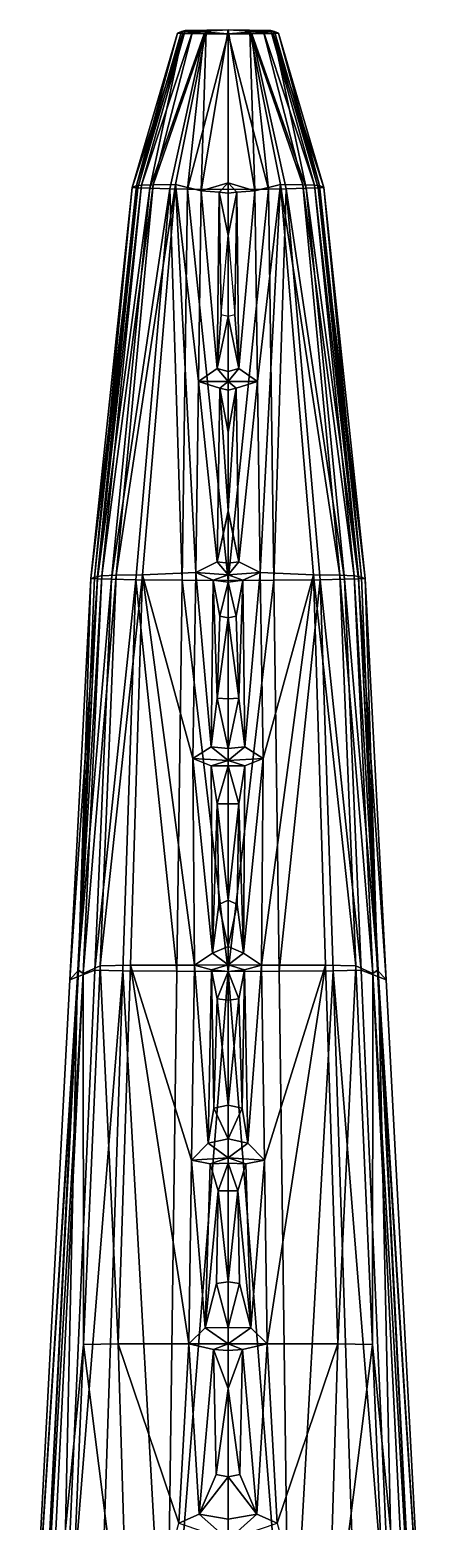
# Model space of a CAD drawing. Extents: x -0.88 to 0.88, y -1.69 to 3.66.
# Drawn here: x -0.163 to 0.163, y 2.437 to 3.664 of the extents above; entities that cross this region are included whole.
import ezdxf

# ---------------------------------------------------------------- set-up
doc = ezdxf.new("R2010")
doc.units = 0
doc.layers.add('ALLIGATR$LWO', color=1, linetype='CONTINUOUS')

msp = doc.modelspace()

# ---------------------------------------------------------------- linework, layer by layer
at = {"layer": 'ALLIGATR$LWO'}
for points in [[(-0.0417, 3.6609, 0.1605), (-0.0373, 3.6608, 0.1482), (-0.079, 3.5342, 0.1603)], [(-0.079, 3.5342, 0.1603), (-0.0754, 3.5356, 0.1893), (-0.0417, 3.6609, 0.1605)], [(-0.0744, 3.5338, 0.147), (-0.079, 3.5342, 0.1603), (-0.0373, 3.6608, 0.1482)], [(-0.0713, 3.536, 0.2193), (-0.0352, 3.6632, 0.2036), (-0.0754, 3.5356, 0.1893)], [(-0.0352, 3.6632, 0.2036), (-0.0382, 3.6625, 0.1822), (-0.0754, 3.5356, 0.1893)], [(-0.0382, 3.6625, 0.1822), (-0.0417, 3.6609, 0.1605), (-0.0754, 3.5356, 0.1893)], [(-0.0645, 3.5335, 0.135), (-0.0744, 3.5338, 0.147), (-0.0373, 3.6608, 0.1482)], [(-0.0291, 3.6631, 0.2176), (-0.0352, 3.6632, 0.2036), (-0.0713, 3.536, 0.2193)], [(-0.0616, 3.5364, 0.2383), (-0.0291, 3.6631, 0.2176), (-0.0713, 3.536, 0.2193)], [(-0.0373, 3.6608, 0.1482), (-0.0197, 3.6606, 0.1316), (-0.0645, 3.5335, 0.135)], [(-0.048, 3.5331, 0.1216), (-0.0645, 3.5335, 0.135), (-0.0197, 3.6606, 0.1316)], [(-0.0179, 3.6627, 0.2286), (-0.0291, 3.6631, 0.2176), (-0.0616, 3.5364, 0.2383)], [(-0.0433, 3.5366, 0.254), (-0.0179, 3.6627, 0.2286), (-0.0616, 3.5364, 0.2383)], [(-0.048, 3.5331, 0.1216), (-0.0197, 3.6606, 0.1316), (-0.0334, 3.5327, 0.107)], [(-0.0433, 3.5366, 0.254), (-0.022, 3.5314, 0.2555), (-0.0179, 3.6627, 0.2286)], [(-0.0417, 3.6609, 0.1605), (-0.0382, 3.6625, 0.1822), (-0.0373, 3.6608, 0.1482)], [(-0.0382, 3.6625, 0.1822), (-0.0352, 3.6632, 0.2036), (-0.0197, 3.6606, 0.1316)], [(-0.0373, 3.6608, 0.1482), (-0.0382, 3.6625, 0.1822), (-0.0197, 3.6606, 0.1316)], [(-0.0291, 3.6631, 0.2176), (0, 3.6638, 0.2284), (-0.0352, 3.6632, 0.2036)], [(0, 3.6638, 0.2284), (0, 3.6605, 0.1206), (-0.0352, 3.6632, 0.2036)], [(0, 3.6605, 0.1206), (-0.0197, 3.6606, 0.1316), (-0.0352, 3.6632, 0.2036)], [(-0.0197, 3.6606, 0.1316), (0, 3.6605, 0.1206), (-0.0334, 3.5327, 0.107)], [(-0.0334, 3.5327, 0.107), (0, 3.6605, 0.1206), (0, 3.5325, 0.1025)], [(-0.0179, 3.6627, 0.2286), (0, 3.6638, 0.2284), (-0.0291, 3.6631, 0.2176)], [(0, 3.6638, 0.2284), (-0.0179, 3.6627, 0.2286), (-0.022, 3.5314, 0.2555)], [(-0.022, 3.5314, 0.2555), (0, 3.538, 0.2532), (0, 3.6638, 0.2284)], [(0.0179, 3.6627, 0.2286), (0, 3.6638, 0.2284), (0.022, 3.5314, 0.2555)], [(0, 3.538, 0.2532), (0.022, 3.5314, 0.2555), (0, 3.6638, 0.2284)], [(0, 3.6638, 0.2284), (0.0179, 3.6627, 0.2286), (0.0291, 3.6631, 0.2176)], [(0, 3.6638, 0.2284), (0.0291, 3.6631, 0.2176), (0.0352, 3.6632, 0.2036)], [(0, 3.6605, 0.1206), (0, 3.6638, 0.2284), (0.0352, 3.6632, 0.2036)], [(0.0197, 3.6606, 0.1316), (0, 3.6605, 0.1206), (0.0352, 3.6632, 0.2036)], [(0, 3.6605, 0.1206), (0.0197, 3.6606, 0.1316), (0.0334, 3.5327, 0.107)], [(0, 3.6605, 0.1206), (0.0334, 3.5327, 0.107), (0, 3.5325, 0.1025)], [(0.0291, 3.6631, 0.2176), (0.0179, 3.6627, 0.2286), (0.0616, 3.5364, 0.2383)], [(0.0179, 3.6627, 0.2286), (0.0433, 3.5366, 0.254), (0.0616, 3.5364, 0.2383)], [(0.022, 3.5314, 0.2555), (0.0433, 3.5366, 0.254), (0.0179, 3.6627, 0.2286)], [(0.0352, 3.6632, 0.2036), (0.0382, 3.6625, 0.1822), (0.0197, 3.6606, 0.1316)], [(0.0382, 3.6625, 0.1822), (0.0373, 3.6608, 0.1482), (0.0197, 3.6606, 0.1316)], [(0.0197, 3.6606, 0.1316), (0.0373, 3.6608, 0.1482), (0.0645, 3.5335, 0.135)], [(0.0197, 3.6606, 0.1316), (0.048, 3.5331, 0.1216), (0.0334, 3.5327, 0.107)], [(0.0645, 3.5335, 0.135), (0.048, 3.5331, 0.1216), (0.0197, 3.6606, 0.1316)], [(0.0352, 3.6632, 0.2036), (0.0291, 3.6631, 0.2176), (0.0713, 3.536, 0.2193)], [(0.0291, 3.6631, 0.2176), (0.0616, 3.5364, 0.2383), (0.0713, 3.536, 0.2193)], [(0.0352, 3.6632, 0.2036), (0.0713, 3.536, 0.2193), (0.0754, 3.5356, 0.1893)], [(0.0382, 3.6625, 0.1822), (0.0352, 3.6632, 0.2036), (0.0754, 3.5356, 0.1893)], [(0.0382, 3.6625, 0.1822), (0.0417, 3.6609, 0.1605), (0.0373, 3.6608, 0.1482)], [(0.0373, 3.6608, 0.1482), (0.0417, 3.6609, 0.1605), (0.079, 3.5342, 0.1603)], [(0.0744, 3.5338, 0.147), (0.0645, 3.5335, 0.135), (0.0373, 3.6608, 0.1482)], [(0.079, 3.5342, 0.1603), (0.0744, 3.5338, 0.147), (0.0373, 3.6608, 0.1482)], [(0.0417, 3.6609, 0.1605), (0.0382, 3.6625, 0.1822), (0.0754, 3.5356, 0.1893)], [(0.0754, 3.5356, 0.1893), (0.079, 3.5342, 0.1603), (0.0417, 3.6609, 0.1605)], [(-0.113, 3.2126, 0.1488), (-0.079, 3.5342, 0.1603), (-0.0744, 3.5338, 0.147)], [(-0.113, 3.2126, 0.1488), (-0.1099, 3.2133, 0.1833), (-0.079, 3.5342, 0.1603)], [(-0.1076, 3.2122, 0.13), (-0.113, 3.2126, 0.1488), (-0.0744, 3.5338, 0.147)], [(-0.1099, 3.2133, 0.1833), (-0.0754, 3.5356, 0.1893), (-0.079, 3.5342, 0.1603)], [(-0.1074, 3.214, 0.2161), (-0.0754, 3.5356, 0.1893), (-0.1099, 3.2133, 0.1833)], [(-0.1076, 3.2122, 0.13), (-0.0744, 3.5338, 0.147), (-0.0645, 3.5335, 0.135)], [(-0.0959, 3.2119, 0.1131), (-0.1076, 3.2122, 0.13), (-0.0645, 3.5335, 0.135)], [(-0.0754, 3.5356, 0.1893), (-0.1074, 3.214, 0.2161), (-0.0713, 3.536, 0.2193)], [(-0.1038, 3.2146, 0.242), (-0.0713, 3.536, 0.2193), (-0.1074, 3.214, 0.2161)], [(-0.0713, 3.536, 0.2193), (-0.1038, 3.2146, 0.242), (-0.0616, 3.5364, 0.2383)], [(-0.0922, 3.2151, 0.2643), (-0.0616, 3.5364, 0.2383), (-0.1038, 3.2146, 0.242)], [(-0.0959, 3.2119, 0.1131), (-0.0645, 3.5335, 0.135), (-0.048, 3.5331, 0.1216)], [(-0.0759, 3.2114, 0.0937), (-0.0959, 3.2119, 0.1131), (-0.048, 3.5331, 0.1216)], [(-0.0616, 3.5364, 0.2383), (-0.0922, 3.2151, 0.2643), (-0.0433, 3.5366, 0.254)], [(-0.0705, 3.2154, 0.2827), (-0.0433, 3.5366, 0.254), (-0.0922, 3.2151, 0.2643)], [(-0.0759, 3.2114, 0.0937), (-0.048, 3.5331, 0.1216), (-0.0378, 3.211, 0.0729)], [(-0.0705, 3.2154, 0.2827), (-0.0266, 3.2173, 0.2845), (-0.0433, 3.5366, 0.254)], [(-0.0334, 3.5327, 0.107), (-0.0378, 3.211, 0.0729), (-0.048, 3.5331, 0.1216)], [(-0.0266, 3.2173, 0.2845), (-0.0244, 3.3744, 0.2702), (-0.0433, 3.5366, 0.254)], [(-0.0244, 3.3744, 0.2702), (-0.022, 3.5314, 0.2555), (-0.0433, 3.5366, 0.254)], [(-0.022, 3.5314, 0.2555), (-0.0072, 3.5302, 0.2644), (0, 3.538, 0.2532)], [(-0.0072, 3.5302, 0.2644), (0, 3.5295, 0.266), (0, 3.538, 0.2532)], [(0.0072, 3.5302, 0.2644), (0.022, 3.5314, 0.2555), (0, 3.538, 0.2532)], [(0, 3.5295, 0.266), (0.0072, 3.5302, 0.2644), (0, 3.538, 0.2532)], [(0.022, 3.5314, 0.2555), (0.0244, 3.3744, 0.2702), (0.0433, 3.5366, 0.254)], [(0.0244, 3.3744, 0.2702), (0.0266, 3.2173, 0.2845), (0.0433, 3.5366, 0.254)], [(0.0266, 3.2173, 0.2845), (0.0705, 3.2154, 0.2827), (0.0433, 3.5366, 0.254)], [(0.0378, 3.211, 0.0729), (0.0334, 3.5327, 0.107), (0.048, 3.5331, 0.1216)], [(0.048, 3.5331, 0.1216), (0.0759, 3.2114, 0.0937), (0.0378, 3.211, 0.0729)], [(0.0922, 3.2151, 0.2643), (0.0616, 3.5364, 0.2383), (0.0433, 3.5366, 0.254)], [(0.0433, 3.5366, 0.254), (0.0705, 3.2154, 0.2827), (0.0922, 3.2151, 0.2643)], [(0.0645, 3.5335, 0.135), (0.0959, 3.2119, 0.1131), (0.048, 3.5331, 0.1216)], [(0.0959, 3.2119, 0.1131), (0.0759, 3.2114, 0.0937), (0.048, 3.5331, 0.1216)], [(0.1038, 3.2146, 0.242), (0.0713, 3.536, 0.2193), (0.0616, 3.5364, 0.2383)], [(0.0616, 3.5364, 0.2383), (0.0922, 3.2151, 0.2643), (0.1038, 3.2146, 0.242)], [(0.0744, 3.5338, 0.147), (0.1076, 3.2122, 0.13), (0.0645, 3.5335, 0.135)], [(0.1076, 3.2122, 0.13), (0.0959, 3.2119, 0.1131), (0.0645, 3.5335, 0.135)], [(0.1074, 3.214, 0.2161), (0.0754, 3.5356, 0.1893), (0.0713, 3.536, 0.2193)], [(0.0713, 3.536, 0.2193), (0.1038, 3.2146, 0.242), (0.1074, 3.214, 0.2161)], [(0.079, 3.5342, 0.1603), (0.113, 3.2126, 0.1488), (0.0744, 3.5338, 0.147)], [(0.113, 3.2126, 0.1488), (0.1076, 3.2122, 0.13), (0.0744, 3.5338, 0.147)], [(0.0754, 3.5356, 0.1893), (0.1099, 3.2133, 0.1833), (0.079, 3.5342, 0.1603)], [(0.0754, 3.5356, 0.1893), (0.1074, 3.214, 0.2161), (0.1099, 3.2133, 0.1833)], [(0.1099, 3.2133, 0.1833), (0.113, 3.2126, 0.1488), (0.079, 3.5342, 0.1603)], [(-0.0378, 3.211, 0.0729), (-0.0334, 3.5327, 0.107), (0, 3.2109, 0.0666)], [(0, 3.5325, 0.1025), (0, 3.2109, 0.0666), (-0.0334, 3.5327, 0.107)], [(-0.0244, 3.3744, 0.2702), (-0.009, 3.3851, 0.2781), (-0.022, 3.5314, 0.2555)], [(-0.009, 3.3851, 0.2781), (-0.0072, 3.5302, 0.2644), (-0.022, 3.5314, 0.2555)], [(-0.009, 3.3851, 0.2781), (-0.0056, 3.4294, 0.2836), (-0.0072, 3.5302, 0.2644)], [(0, 3.5295, 0.266), (-0.0072, 3.5302, 0.2644), (0, 3.4945, 0.2797)], [(-0.0056, 3.4294, 0.2836), (0, 3.4945, 0.2797), (-0.0072, 3.5302, 0.2644)], [(0, 3.2109, 0.0666), (0, 3.5325, 0.1025), (0.0334, 3.5327, 0.107)], [(0.0334, 3.5327, 0.107), (0.0378, 3.211, 0.0729), (0, 3.2109, 0.0666)], [(0.0072, 3.5302, 0.2644), (0, 3.5295, 0.266), (0, 3.4945, 0.2797)], [(0, 3.4945, 0.2797), (0.0056, 3.4294, 0.2836), (0.0072, 3.5302, 0.2644)], [(0.0056, 3.4294, 0.2836), (0.009, 3.3851, 0.2781), (0.0072, 3.5302, 0.2644)], [(0.0072, 3.5302, 0.2644), (0.009, 3.3851, 0.2781), (0.022, 3.5314, 0.2555)], [(0.009, 3.3851, 0.2781), (0.0244, 3.3744, 0.2702), (0.022, 3.5314, 0.2555)], [(0, 3.4281, 0.2848), (-0.0056, 3.4294, 0.2836), (-0.009, 3.3851, 0.2781)], [(0, 3.3827, 0.279), (0, 3.4281, 0.2848), (-0.009, 3.3851, 0.2781)], [(0.0056, 3.4294, 0.2836), (0, 3.4281, 0.2848), (0.009, 3.3851, 0.2781)], [(0, 3.4281, 0.2848), (0, 3.3827, 0.279), (0.009, 3.3851, 0.2781)], [(-0.0266, 3.2173, 0.2845), (-0.0089, 3.2263, 0.2914), (-0.0244, 3.3744, 0.2702)], [(-0.0244, 3.3744, 0.2702), (0, 3.3745, 0.2692), (-0.009, 3.3851, 0.2781)], [(-0.0244, 3.3744, 0.2702), (-0.0068, 3.3689, 0.2783), (0, 3.3745, 0.2692)], [(-0.0089, 3.2263, 0.2914), (-0.0068, 3.3689, 0.2783), (-0.0244, 3.3744, 0.2702)], [(0, 3.3827, 0.279), (-0.009, 3.3851, 0.2781), (0, 3.3745, 0.2692)], [(-0.0068, 3.3689, 0.2783), (0, 3.3674, 0.2806), (0, 3.3745, 0.2692)], [(0, 3.3745, 0.2692), (0.0244, 3.3744, 0.2702), (0.009, 3.3851, 0.2781)], [(0.009, 3.3851, 0.2781), (0, 3.3827, 0.279), (0, 3.3745, 0.2692)], [(0.0068, 3.3689, 0.2783), (0.0244, 3.3744, 0.2702), (0, 3.3745, 0.2692)], [(0, 3.3674, 0.2806), (0.0068, 3.3689, 0.2783), (0, 3.3745, 0.2692)], [(0.0068, 3.3689, 0.2783), (0.0089, 3.2263, 0.2914), (0.0244, 3.3744, 0.2702)], [(0.0089, 3.2263, 0.2914), (0.0266, 3.2173, 0.2845), (0.0244, 3.3744, 0.2702)], [(-0.0089, 3.2263, 0.2914), (0, 3.2682, 0.3008), (-0.0068, 3.3689, 0.2783)], [(0, 3.3674, 0.2806), (-0.0068, 3.3689, 0.2783), (0, 3.3327, 0.2967)], [(0, 3.2682, 0.3008), (0, 3.3327, 0.2967), (-0.0068, 3.3689, 0.2783)], [(0.0068, 3.3689, 0.2783), (0, 3.3674, 0.2806), (0, 3.3327, 0.2967)], [(0, 3.2682, 0.3008), (0.0089, 3.2263, 0.2914), (0.0068, 3.3689, 0.2783)], [(0, 3.3327, 0.2967), (0, 3.2682, 0.3008), (0.0068, 3.3689, 0.2783)], [(0, 3.2672, 0.3013), (0, 3.2682, 0.3008), (-0.0089, 3.2263, 0.2914)], [(0, 3.225, 0.2926), (0, 3.2672, 0.3013), (-0.0089, 3.2263, 0.2914)], [(0, 3.2682, 0.3008), (0, 3.2672, 0.3013), (0.0089, 3.2263, 0.2914)], [(0, 3.2672, 0.3013), (0, 3.225, 0.2926), (0.0089, 3.2263, 0.2914)], [(-0.0266, 3.2173, 0.2845), (0, 3.2155, 0.2825), (-0.0089, 3.2263, 0.2914)], [(0, 3.225, 0.2926), (-0.0089, 3.2263, 0.2914), (0, 3.2155, 0.2825)], [(0, 3.2155, 0.2825), (0.0266, 3.2173, 0.2845), (0.0089, 3.2263, 0.2914)], [(0.0089, 3.2263, 0.2914), (0, 3.225, 0.2926), (0, 3.2155, 0.2825)], [(-0.1074, 3.214, 0.2161), (-0.1232, 2.8903, 0.235), (-0.1038, 3.2146, 0.242)], [(-0.1194, 2.8875, 0.2665), (-0.1038, 3.2146, 0.242), (-0.1232, 2.8903, 0.235)], [(-0.1099, 3.2133, 0.1833), (-0.1232, 2.8903, 0.235), (-0.1074, 3.214, 0.2161)], [(-0.1038, 3.2146, 0.242), (-0.1194, 2.8875, 0.2665), (-0.0922, 3.2151, 0.2643)], [(-0.1054, 2.894, 0.292), (-0.0922, 3.2151, 0.2643), (-0.1194, 2.8875, 0.2665)], [(-0.0922, 3.2151, 0.2643), (-0.1054, 2.894, 0.292), (-0.0705, 3.2154, 0.2827)], [(-0.0803, 2.8944, 0.3132), (-0.0705, 3.2154, 0.2827), (-0.1054, 2.894, 0.292)], [(-0.0803, 2.8944, 0.3132), (-0.0275, 2.8943, 0.3153), (-0.0705, 3.2154, 0.2827)], [(-0.0266, 3.2173, 0.2845), (-0.0705, 3.2154, 0.2827), (-0.0289, 3.0643, 0.2991)], [(-0.0275, 2.8943, 0.3153), (-0.0289, 3.0643, 0.2991), (-0.0705, 3.2154, 0.2827)], [(-0.0289, 3.0643, 0.2991), (-0.0139, 3.0739, 0.3073), (-0.0266, 3.2173, 0.2845)], [(-0.0139, 3.0739, 0.3073), (-0.0121, 3.211, 0.294), (-0.0266, 3.2173, 0.2845)], [(-0.0266, 3.2173, 0.2845), (-0.0121, 3.211, 0.294), (0, 3.2155, 0.2825)], [(-0.0121, 3.211, 0.294), (0, 3.2094, 0.2934), (0, 3.2155, 0.2825)], [(0.0121, 3.211, 0.294), (0.0266, 3.2173, 0.2845), (0, 3.2155, 0.2825)], [(0, 3.2094, 0.2934), (0.0121, 3.211, 0.294), (0, 3.2155, 0.2825)], [(0.0121, 3.211, 0.294), (0.0139, 3.0739, 0.3073), (0.0266, 3.2173, 0.2845)], [(0.0139, 3.0739, 0.3073), (0.0289, 3.0643, 0.2991), (0.0266, 3.2173, 0.2845)], [(0.0705, 3.2154, 0.2827), (0.0266, 3.2173, 0.2845), (0.0289, 3.0643, 0.2991)], [(0.0275, 2.8943, 0.3153), (0.0803, 2.8944, 0.3132), (0.0705, 3.2154, 0.2827)], [(0.0289, 3.0643, 0.2991), (0.0275, 2.8943, 0.3153), (0.0705, 3.2154, 0.2827)], [(0.1054, 2.894, 0.292), (0.0922, 3.2151, 0.2643), (0.0705, 3.2154, 0.2827)], [(0.0705, 3.2154, 0.2827), (0.0803, 2.8944, 0.3132), (0.1054, 2.894, 0.292)], [(0.1194, 2.8875, 0.2665), (0.1038, 3.2146, 0.242), (0.0922, 3.2151, 0.2643)], [(0.0922, 3.2151, 0.2643), (0.1054, 2.894, 0.292), (0.1194, 2.8875, 0.2665)], [(0.1232, 2.8903, 0.235), (0.1074, 3.214, 0.2161), (0.1038, 3.2146, 0.242)], [(0.1038, 3.2146, 0.242), (0.1194, 2.8875, 0.2665), (0.1232, 2.8903, 0.235)], [(0.1232, 2.8903, 0.235), (0.1099, 3.2133, 0.1833), (0.1074, 3.214, 0.2161)], [(-0.1303, 2.8825, 0.1582), (-0.113, 3.2126, 0.1488), (-0.1076, 3.2122, 0.13)], [(-0.1303, 2.8825, 0.1582), (-0.1232, 2.8903, 0.235), (-0.113, 3.2126, 0.1488)], [(-0.124, 2.8848, 0.1363), (-0.1303, 2.8825, 0.1582), (-0.1076, 3.2122, 0.13)], [(-0.124, 2.8848, 0.1363), (-0.1076, 3.2122, 0.13), (-0.0959, 3.2119, 0.1131)], [(-0.1098, 2.8903, 0.1162), (-0.124, 2.8848, 0.1363), (-0.0959, 3.2119, 0.1131)], [(-0.1232, 2.8903, 0.235), (-0.1099, 3.2133, 0.1833), (-0.113, 3.2126, 0.1488)], [(-0.1098, 2.8903, 0.1162), (-0.0959, 3.2119, 0.1131), (-0.0759, 3.2114, 0.0937)], [(-0.0866, 2.8898, 0.0937), (-0.1098, 2.8903, 0.1162), (-0.0759, 3.2114, 0.0937)], [(-0.0866, 2.8898, 0.0937), (-0.0759, 3.2114, 0.0937), (-0.0421, 2.8894, 0.0695)], [(-0.0378, 3.211, 0.0729), (-0.0421, 2.8894, 0.0695), (-0.0759, 3.2114, 0.0937)], [(-0.0421, 2.8894, 0.0695), (-0.0378, 3.211, 0.0729), (0, 2.8891, 0.0622)], [(0, 3.2109, 0.0666), (0, 2.8891, 0.0622), (-0.0378, 3.211, 0.0729)], [(-0.0139, 3.0739, 0.3073), (-0.0089, 3.1141, 0.3177), (-0.0121, 3.211, 0.294)], [(-0.0089, 3.1141, 0.3177), (-0.0066, 3.1814, 0.3132), (-0.0121, 3.211, 0.294)], [(-0.0121, 3.211, 0.294), (-0.0066, 3.1814, 0.3132), (0, 3.2094, 0.2934)], [(-0.0066, 3.1814, 0.3132), (0, 3.18, 0.3125), (0, 3.2094, 0.2934)], [(0.0066, 3.1814, 0.3132), (0.0121, 3.211, 0.294), (0, 3.2094, 0.2934)], [(0, 2.8891, 0.0622), (0, 3.2109, 0.0666), (0.0378, 3.211, 0.0729)], [(0.0378, 3.211, 0.0729), (0.0421, 2.8894, 0.0695), (0, 2.8891, 0.0622)], [(0, 3.18, 0.3125), (0.0066, 3.1814, 0.3132), (0, 3.2094, 0.2934)], [(0.0066, 3.1814, 0.3132), (0.0089, 3.1141, 0.3177), (0.0121, 3.211, 0.294)], [(0.0089, 3.1141, 0.3177), (0.0139, 3.0739, 0.3073), (0.0121, 3.211, 0.294)], [(0.0421, 2.8894, 0.0695), (0.0378, 3.211, 0.0729), (0.0759, 3.2114, 0.0937)], [(0.0759, 3.2114, 0.0937), (0.0866, 2.8898, 0.0937), (0.0421, 2.8894, 0.0695)], [(0.0959, 3.2119, 0.1131), (0.1098, 2.8903, 0.1162), (0.0759, 3.2114, 0.0937)], [(0.1098, 2.8903, 0.1162), (0.0866, 2.8898, 0.0937), (0.0759, 3.2114, 0.0937)], [(0.1076, 3.2122, 0.13), (0.124, 2.8848, 0.1363), (0.0959, 3.2119, 0.1131)], [(0.124, 2.8848, 0.1363), (0.1098, 2.8903, 0.1162), (0.0959, 3.2119, 0.1131)], [(0.113, 3.2126, 0.1488), (0.1303, 2.8825, 0.1582), (0.1076, 3.2122, 0.13)], [(0.1303, 2.8825, 0.1582), (0.124, 2.8848, 0.1363), (0.1076, 3.2122, 0.13)], [(0.1099, 3.2133, 0.1833), (0.1232, 2.8903, 0.235), (0.113, 3.2126, 0.1488)], [(0.1232, 2.8903, 0.235), (0.1303, 2.8825, 0.1582), (0.113, 3.2126, 0.1488)], [(0, 3.18, 0.3125), (-0.0066, 3.1814, 0.3132), (-0.0089, 3.1141, 0.3177)], [(0, 3.1136, 0.3181), (0, 3.18, 0.3125), (-0.0089, 3.1141, 0.3177)], [(0.0066, 3.1814, 0.3132), (0, 3.18, 0.3125), (0.0089, 3.1141, 0.3177)], [(0, 3.18, 0.3125), (0, 3.1136, 0.3181), (0.0089, 3.1141, 0.3177)], [(-0.0139, 3.0739, 0.3073), (0, 3.0727, 0.3078), (-0.0089, 3.1141, 0.3177)], [(0, 3.1136, 0.3181), (-0.0089, 3.1141, 0.3177), (0, 3.0727, 0.3078)], [(0, 3.0727, 0.3078), (0.0139, 3.0739, 0.3073), (0.0089, 3.1141, 0.3177)], [(0.0089, 3.1141, 0.3177), (0, 3.1136, 0.3181), (0, 3.0727, 0.3078)], [(-0.0289, 3.0643, 0.2991), (0, 3.0629, 0.298), (-0.0139, 3.0739, 0.3073)], [(0, 3.0727, 0.3078), (-0.0139, 3.0739, 0.3073), (0, 3.0629, 0.298)], [(0, 3.0629, 0.298), (0.0289, 3.0643, 0.2991), (0.0139, 3.0739, 0.3073)], [(0.0139, 3.0739, 0.3073), (0, 3.0727, 0.3078), (0, 3.0629, 0.298)], [(-0.0289, 3.0643, 0.2991), (-0.0138, 3.0583, 0.3087), (0, 3.0629, 0.298)], [(-0.0275, 2.8943, 0.3153), (-0.0128, 2.9044, 0.3231), (-0.0289, 3.0643, 0.2991)], [(-0.0128, 2.9044, 0.3231), (-0.0138, 3.0583, 0.3087), (-0.0289, 3.0643, 0.2991)], [(-0.0138, 3.0583, 0.3087), (0, 3.0583, 0.3091), (0, 3.0629, 0.298)], [(-0.0138, 3.0583, 0.3087), (-0.009, 3.0271, 0.3218), (0, 3.0583, 0.3091)], [(-0.0138, 3.0583, 0.3087), (-0.0128, 2.9044, 0.3231), (-0.009, 3.0271, 0.3218)], [(-0.009, 3.0271, 0.3218), (0, 3.0271, 0.3222), (0, 3.0583, 0.3091)], [(0.0138, 3.0583, 0.3087), (0.0289, 3.0643, 0.2991), (0, 3.0629, 0.298)], [(0, 3.0583, 0.3091), (0.0138, 3.0583, 0.3087), (0, 3.0629, 0.298)], [(0.009, 3.0271, 0.3218), (0.0138, 3.0583, 0.3087), (0, 3.0583, 0.3091)], [(0, 3.0271, 0.3222), (0.009, 3.0271, 0.3218), (0, 3.0583, 0.3091)], [(0.0128, 2.9044, 0.3231), (0.0138, 3.0583, 0.3087), (0.009, 3.0271, 0.3218)], [(0.0128, 2.9044, 0.3231), (0.0275, 2.8943, 0.3153), (0.0289, 3.0643, 0.2991)], [(0.0138, 3.0583, 0.3087), (0.0128, 2.9044, 0.3231), (0.0289, 3.0643, 0.2991)], [(-0.0075, 2.9442, 0.3305), (-0.009, 3.0271, 0.3218), (-0.0128, 2.9044, 0.3231)], [(-0.0075, 2.9442, 0.3305), (0, 2.9478, 0.3304), (-0.009, 3.0271, 0.3218)], [(0, 2.9478, 0.3304), (0, 3.0271, 0.3222), (-0.009, 3.0271, 0.3218)], [(0, 2.9478, 0.3304), (0.0075, 2.9442, 0.3305), (0.009, 3.0271, 0.3218)], [(0, 3.0271, 0.3222), (0, 2.9478, 0.3304), (0.009, 3.0271, 0.3218)], [(0.009, 3.0271, 0.3218), (0.0075, 2.9442, 0.3305), (0.0128, 2.9044, 0.3231)], [(-0.0128, 2.9044, 0.3231), (0, 2.9097, 0.3231), (-0.0075, 2.9442, 0.3305)], [(0, 2.9478, 0.3304), (-0.0075, 2.9442, 0.3305), (0, 2.9097, 0.3231)], [(0.0075, 2.9442, 0.3305), (0, 2.9478, 0.3304), (0, 2.9097, 0.3231)], [(0, 2.9097, 0.3231), (0.0128, 2.9044, 0.3231), (0.0075, 2.9442, 0.3305)], [(0, 2.9097, 0.3231), (-0.0128, 2.9044, 0.3231), (0, 2.8947, 0.3129)], [(0.0128, 2.9044, 0.3231), (0, 2.9097, 0.3231), (0, 2.8947, 0.3129)], [(-0.0275, 2.8943, 0.3153), (0, 2.8947, 0.3129), (-0.0128, 2.9044, 0.3231)], [(0, 2.8947, 0.3129), (0.0275, 2.8943, 0.3153), (0.0128, 2.9044, 0.3231)], [(-0.1633, 2.2588, 0.2117), (-0.1232, 2.8903, 0.235), (-0.1303, 2.8825, 0.1582)], [(-0.1232, 2.8903, 0.235), (-0.1633, 2.2588, 0.2117), (-0.1548, 2.268, 0.3145)], [(-0.1554, 2.2534, 0.184), (-0.1633, 2.2588, 0.2117), (-0.124, 2.8848, 0.1363)], [(-0.1633, 2.2588, 0.2117), (-0.1303, 2.8825, 0.1582), (-0.124, 2.8848, 0.1363)], [(-0.1554, 2.2534, 0.184), (-0.124, 2.8848, 0.1363), (-0.1377, 2.2564, 0.158)], [(-0.1232, 2.8903, 0.235), (-0.1548, 2.268, 0.3145), (-0.1194, 2.8875, 0.2665)], [(-0.1497, 2.2674, 0.3537), (-0.1194, 2.8875, 0.2665), (-0.1548, 2.268, 0.3145)], [(-0.1194, 2.8875, 0.2665), (-0.1497, 2.2674, 0.3537), (-0.1189, 2.5824, 0.3385)], [(-0.1377, 2.2564, 0.158), (-0.1098, 2.8903, 0.1162), (-0.0866, 2.8898, 0.0937)], [(-0.1377, 2.2564, 0.158), (-0.124, 2.8848, 0.1363), (-0.1098, 2.8903, 0.1162)], [(-0.1077, 2.2527, 0.1289), (-0.1377, 2.2564, 0.158), (-0.0866, 2.8898, 0.0937)], [(-0.1189, 2.5824, 0.3385), (-0.1054, 2.894, 0.292), (-0.1194, 2.8875, 0.2665)], [(-0.1189, 2.5824, 0.3385), (-0.0905, 2.5829, 0.3628), (-0.1054, 2.894, 0.292)], [(-0.1077, 2.2527, 0.1289), (-0.0866, 2.8898, 0.0937), (-0.0507, 2.2493, 0.0975)], [(-0.0905, 2.5829, 0.3628), (-0.0803, 2.8944, 0.3132), (-0.1054, 2.894, 0.292)], [(-0.0905, 2.5829, 0.3628), (-0.0322, 2.583, 0.3652), (-0.0803, 2.8944, 0.3132)], [(-0.0421, 2.8894, 0.0695), (-0.0507, 2.2493, 0.0975), (-0.0866, 2.8898, 0.0937)], [(-0.0322, 2.583, 0.3652), (-0.03, 2.7339, 0.3407), (-0.0803, 2.8944, 0.3132)], [(-0.03, 2.7339, 0.3407), (-0.0275, 2.8943, 0.3153), (-0.0803, 2.8944, 0.3132)], [(-0.0507, 2.2493, 0.0975), (-0.0421, 2.8894, 0.0695), (0, 2.8891, 0.0622)], [(0, 2.8891, 0.0622), (0, 2.2488, 0.0882), (-0.0507, 2.2493, 0.0975)], [(-0.03, 2.7339, 0.3407), (-0.0164, 2.748, 0.3481), (-0.0275, 2.8943, 0.3153)], [(-0.0275, 2.8943, 0.3153), (-0.0137, 2.8906, 0.3247), (0, 2.8947, 0.3129)], [(-0.0164, 2.748, 0.3481), (-0.0137, 2.8906, 0.3247), (-0.0275, 2.8943, 0.3153)], [(-0.0164, 2.748, 0.3481), (-0.0117, 2.7767, 0.3545), (-0.0137, 2.8906, 0.3247)], [(-0.0137, 2.8906, 0.3247), (0, 2.8893, 0.3246), (0, 2.8947, 0.3129)], [(-0.0137, 2.8906, 0.3247), (-0.009, 2.8667, 0.3427), (0, 2.8893, 0.3246)], [(-0.0117, 2.7767, 0.3545), (-0.009, 2.8667, 0.3427), (-0.0137, 2.8906, 0.3247)], [(-0.009, 2.8667, 0.3427), (0, 2.8657, 0.342), (0, 2.8893, 0.3246)], [(0.0137, 2.8906, 0.3247), (0.0275, 2.8943, 0.3153), (0, 2.8947, 0.3129)], [(0, 2.8893, 0.3246), (0.0137, 2.8906, 0.3247), (0, 2.8947, 0.3129)], [(0.009, 2.8667, 0.3427), (0.0137, 2.8906, 0.3247), (0, 2.8893, 0.3246)], [(0.0421, 2.8894, 0.0695), (0.0507, 2.2493, 0.0975), (0, 2.8891, 0.0622)], [(0, 2.8657, 0.342), (0.009, 2.8667, 0.3427), (0, 2.8893, 0.3246)], [(0, 2.2488, 0.0882), (0, 2.8891, 0.0622), (0.0507, 2.2493, 0.0975)], [(0.009, 2.8667, 0.3427), (0.0117, 2.7767, 0.3545), (0.0137, 2.8906, 0.3247)], [(0.0117, 2.7767, 0.3545), (0.0164, 2.748, 0.3481), (0.0137, 2.8906, 0.3247)], [(0.0137, 2.8906, 0.3247), (0.0164, 2.748, 0.3481), (0.0275, 2.8943, 0.3153)], [(0.0164, 2.748, 0.3481), (0.03, 2.7339, 0.3407), (0.0275, 2.8943, 0.3153)], [(0.0275, 2.8943, 0.3153), (0.03, 2.7339, 0.3407), (0.0803, 2.8944, 0.3132)], [(0.03, 2.7339, 0.3407), (0.0322, 2.583, 0.3652), (0.0803, 2.8944, 0.3132)], [(0.0322, 2.583, 0.3652), (0.0905, 2.5829, 0.3628), (0.0803, 2.8944, 0.3132)], [(0.0507, 2.2493, 0.0975), (0.0421, 2.8894, 0.0695), (0.0866, 2.8898, 0.0937)], [(0.0866, 2.8898, 0.0937), (0.1077, 2.2527, 0.1289), (0.0507, 2.2493, 0.0975)], [(0.0803, 2.8944, 0.3132), (0.0905, 2.5829, 0.3628), (0.1054, 2.894, 0.292)], [(0.1098, 2.8903, 0.1162), (0.1377, 2.2564, 0.158), (0.0866, 2.8898, 0.0937)], [(0.1377, 2.2564, 0.158), (0.1077, 2.2527, 0.1289), (0.0866, 2.8898, 0.0937)], [(0.0905, 2.5829, 0.3628), (0.1189, 2.5824, 0.3385), (0.1054, 2.894, 0.292)], [(0.1054, 2.894, 0.292), (0.1189, 2.5824, 0.3385), (0.1194, 2.8875, 0.2665)], [(0.124, 2.8848, 0.1363), (0.1377, 2.2564, 0.158), (0.1098, 2.8903, 0.1162)], [(0.1497, 2.2674, 0.3537), (0.1194, 2.8875, 0.2665), (0.1189, 2.5824, 0.3385)], [(0.1548, 2.268, 0.3145), (0.1232, 2.8903, 0.235), (0.1194, 2.8875, 0.2665)], [(0.1194, 2.8875, 0.2665), (0.1497, 2.2674, 0.3537), (0.1548, 2.268, 0.3145)], [(0.1232, 2.8903, 0.235), (0.1633, 2.2588, 0.2117), (0.1303, 2.8825, 0.1582)], [(0.1633, 2.2588, 0.2117), (0.1232, 2.8903, 0.235), (0.1548, 2.268, 0.3145)], [(0.124, 2.8848, 0.1363), (0.1554, 2.2534, 0.184), (0.1377, 2.2564, 0.158)], [(0.1633, 2.2588, 0.2117), (0.1554, 2.2534, 0.184), (0.124, 2.8848, 0.1363)], [(0.1303, 2.8825, 0.1582), (0.1633, 2.2588, 0.2117), (0.124, 2.8848, 0.1363)], [(-0.009, 2.8667, 0.3427), (-0.0117, 2.7767, 0.3545), (0, 2.7793, 0.355)], [(0, 2.8657, 0.342), (-0.009, 2.8667, 0.3427), (0, 2.7793, 0.355)], [(0.009, 2.8667, 0.3427), (0, 2.8657, 0.342), (0, 2.7793, 0.355)], [(0.0117, 2.7767, 0.3545), (0.009, 2.8667, 0.3427), (0, 2.7793, 0.355)], [(-0.0164, 2.748, 0.3481), (0, 2.7517, 0.3484), (-0.0117, 2.7767, 0.3545)], [(0, 2.7793, 0.355), (-0.0117, 2.7767, 0.3545), (0, 2.7517, 0.3484)], [(0.0117, 2.7767, 0.3545), (0, 2.7793, 0.355), (0, 2.7517, 0.3484)], [(0, 2.7517, 0.3484), (0.0164, 2.748, 0.3481), (0.0117, 2.7767, 0.3545)], [(-0.03, 2.7339, 0.3407), (0, 2.7359, 0.3394), (-0.0164, 2.748, 0.3481)], [(0, 2.7517, 0.3484), (-0.0164, 2.748, 0.3481), (0, 2.7359, 0.3394)], [(0.0164, 2.748, 0.3481), (0, 2.7517, 0.3484), (0, 2.7359, 0.3394)], [(0, 2.7359, 0.3394), (0.03, 2.7339, 0.3407), (0.0164, 2.748, 0.3481)], [(-0.03, 2.7339, 0.3407), (-0.0146, 2.7309, 0.3494), (0, 2.7359, 0.3394)], [(-0.0146, 2.7309, 0.3494), (0, 2.7315, 0.3511), (0, 2.7359, 0.3394)], [(0.0146, 2.7309, 0.3494), (0.03, 2.7339, 0.3407), (0, 2.7359, 0.3394)], [(0, 2.7315, 0.3511), (0.0146, 2.7309, 0.3494), (0, 2.7359, 0.3394)], [(-0.0322, 2.583, 0.3652), (-0.0187, 2.5962, 0.3802), (-0.03, 2.7339, 0.3407)], [(-0.0187, 2.5962, 0.3802), (-0.0146, 2.7309, 0.3494), (-0.03, 2.7339, 0.3407)], [(-0.0146, 2.7309, 0.3494), (-0.0187, 2.5962, 0.3802), (-0.0082, 2.7087, 0.3655)], [(-0.0146, 2.7309, 0.3494), (-0.0082, 2.7087, 0.3655), (0, 2.7315, 0.3511)], [(-0.0082, 2.7087, 0.3655), (0, 2.7087, 0.3672), (0, 2.7315, 0.3511)], [(0.0082, 2.7087, 0.3655), (0.0146, 2.7309, 0.3494), (0, 2.7315, 0.3511)], [(0, 2.7087, 0.3672), (0.0082, 2.7087, 0.3655), (0, 2.7315, 0.3511)], [(0.0187, 2.5962, 0.3802), (0.0146, 2.7309, 0.3494), (0.0082, 2.7087, 0.3655)], [(0.0146, 2.7309, 0.3494), (0.0187, 2.5962, 0.3802), (0.03, 2.7339, 0.3407)], [(0.0187, 2.5962, 0.3802), (0.0322, 2.583, 0.3652), (0.03, 2.7339, 0.3407)], [(-0.0096, 2.6327, 0.3872), (-0.0082, 2.7087, 0.3655), (-0.0187, 2.5962, 0.3802)], [(-0.0082, 2.7087, 0.3655), (-0.0096, 2.6327, 0.3872), (0, 2.6341, 0.3873)], [(0, 2.7087, 0.3672), (-0.0082, 2.7087, 0.3655), (0, 2.6341, 0.3873)], [(0.0082, 2.7087, 0.3655), (0, 2.7087, 0.3672), (0, 2.6341, 0.3873)], [(0.0096, 2.6327, 0.3872), (0.0082, 2.7087, 0.3655), (0, 2.6341, 0.3873)], [(0.0082, 2.7087, 0.3655), (0.0096, 2.6327, 0.3872), (0.0187, 2.5962, 0.3802)], [(-0.0187, 2.5962, 0.3802), (0, 2.5965, 0.3805), (-0.0096, 2.6327, 0.3872)], [(0, 2.6341, 0.3873), (-0.0096, 2.6327, 0.3872), (0, 2.5965, 0.3805)], [(0.0096, 2.6327, 0.3872), (0, 2.6341, 0.3873), (0, 2.5965, 0.3805)], [(0, 2.5965, 0.3805), (0.0187, 2.5962, 0.3802), (0.0096, 2.6327, 0.3872)], [(-0.0322, 2.583, 0.3652), (0, 2.5829, 0.3626), (-0.0187, 2.5962, 0.3802)], [(0, 2.5965, 0.3805), (-0.0187, 2.5962, 0.3802), (0, 2.5829, 0.3626)], [(0.0187, 2.5962, 0.3802), (0, 2.5965, 0.3805), (0, 2.5829, 0.3626)], [(0, 2.5829, 0.3626), (0.0322, 2.583, 0.3652), (0.0187, 2.5962, 0.3802)], [(-0.1323, 2.2698, 0.3872), (-0.1189, 2.5824, 0.3385), (-0.1497, 2.2674, 0.3537)], [(-0.1323, 2.2698, 0.3872), (-0.0815, 2.2853, 0.4143), (-0.1189, 2.5824, 0.3385)], [(-0.0815, 2.2853, 0.4143), (-0.0905, 2.5829, 0.3628), (-0.1189, 2.5824, 0.3385)], [(-0.0404, 2.4355, 0.392), (-0.0322, 2.583, 0.3652), (-0.0905, 2.5829, 0.3628)], [(-0.0815, 2.2853, 0.4143), (-0.0404, 2.4355, 0.392), (-0.0905, 2.5829, 0.3628)], [(-0.0404, 2.4355, 0.392), (-0.0237, 2.443, 0.4039), (-0.0322, 2.583, 0.3652)], [(-0.0322, 2.583, 0.3652), (-0.012, 2.5782, 0.3814), (0, 2.5829, 0.3626)], [(-0.0237, 2.443, 0.4039), (-0.012, 2.5782, 0.3814), (-0.0322, 2.583, 0.3652)], [(-0.0237, 2.443, 0.4039), (-0.0097, 2.4754, 0.415), (-0.012, 2.5782, 0.3814)], [(-0.012, 2.5782, 0.3814), (0, 2.5776, 0.3799), (0, 2.5829, 0.3626)], [(0, 2.5776, 0.3799), (-0.012, 2.5782, 0.3814), (0, 2.5461, 0.4048)], [(-0.0097, 2.4754, 0.415), (0, 2.5461, 0.4048), (-0.012, 2.5782, 0.3814)], [(0.012, 2.5782, 0.3814), (0.0322, 2.583, 0.3652), (0, 2.5829, 0.3626)], [(0, 2.5776, 0.3799), (0.012, 2.5782, 0.3814), (0, 2.5829, 0.3626)], [(0.012, 2.5782, 0.3814), (0, 2.5776, 0.3799), (0, 2.5461, 0.4048)], [(0, 2.5461, 0.4048), (0.0097, 2.4754, 0.415), (0.012, 2.5782, 0.3814)], [(0.0097, 2.4754, 0.415), (0.0237, 2.443, 0.4039), (0.012, 2.5782, 0.3814)], [(0.012, 2.5782, 0.3814), (0.0237, 2.443, 0.4039), (0.0322, 2.583, 0.3652)], [(0.0237, 2.443, 0.4039), (0.0404, 2.4355, 0.392), (0.0322, 2.583, 0.3652)], [(0.0322, 2.583, 0.3652), (0.0404, 2.4355, 0.392), (0.0905, 2.5829, 0.3628)], [(0.0404, 2.4355, 0.392), (0.0815, 2.2853, 0.4143), (0.0905, 2.5829, 0.3628)], [(0.0905, 2.5829, 0.3628), (0.0815, 2.2853, 0.4143), (0.1189, 2.5824, 0.3385)], [(0.0815, 2.2853, 0.4143), (0.1323, 2.2698, 0.3872), (0.1189, 2.5824, 0.3385)], [(0.1189, 2.5824, 0.3385), (0.1323, 2.2698, 0.3872), (0.1497, 2.2674, 0.3537)], [(0, 2.4736, 0.4147), (0, 2.5461, 0.4048), (-0.0097, 2.4754, 0.415)], [(0, 2.5461, 0.4048), (0, 2.4736, 0.4147), (0.0097, 2.4754, 0.415)], [(0, 2.4736, 0.4147), (-0.0097, 2.4754, 0.415), (-0.0237, 2.443, 0.4039)], [(0, 2.4387, 0.4033), (0, 2.4736, 0.4147), (-0.0237, 2.443, 0.4039)], [(0.0097, 2.4754, 0.415), (0, 2.4736, 0.4147), (0.0237, 2.443, 0.4039)], [(0, 2.4736, 0.4147), (0, 2.4387, 0.4033), (0.0237, 2.443, 0.4039)], [(-0.0404, 2.4355, 0.392), (0, 2.4217, 0.3907), (-0.0237, 2.443, 0.4039)], [(0, 2.4387, 0.4033), (-0.0237, 2.443, 0.4039), (0, 2.4217, 0.3907)], [(0, 2.4217, 0.3907), (0.0404, 2.4355, 0.392), (0.0237, 2.443, 0.4039)], [(0.0237, 2.443, 0.4039), (0, 2.4387, 0.4033), (0, 2.4217, 0.3907)]]:
    msp.add_3dface(points, dxfattribs=at)

doc.saveas('drawing.dxf')
